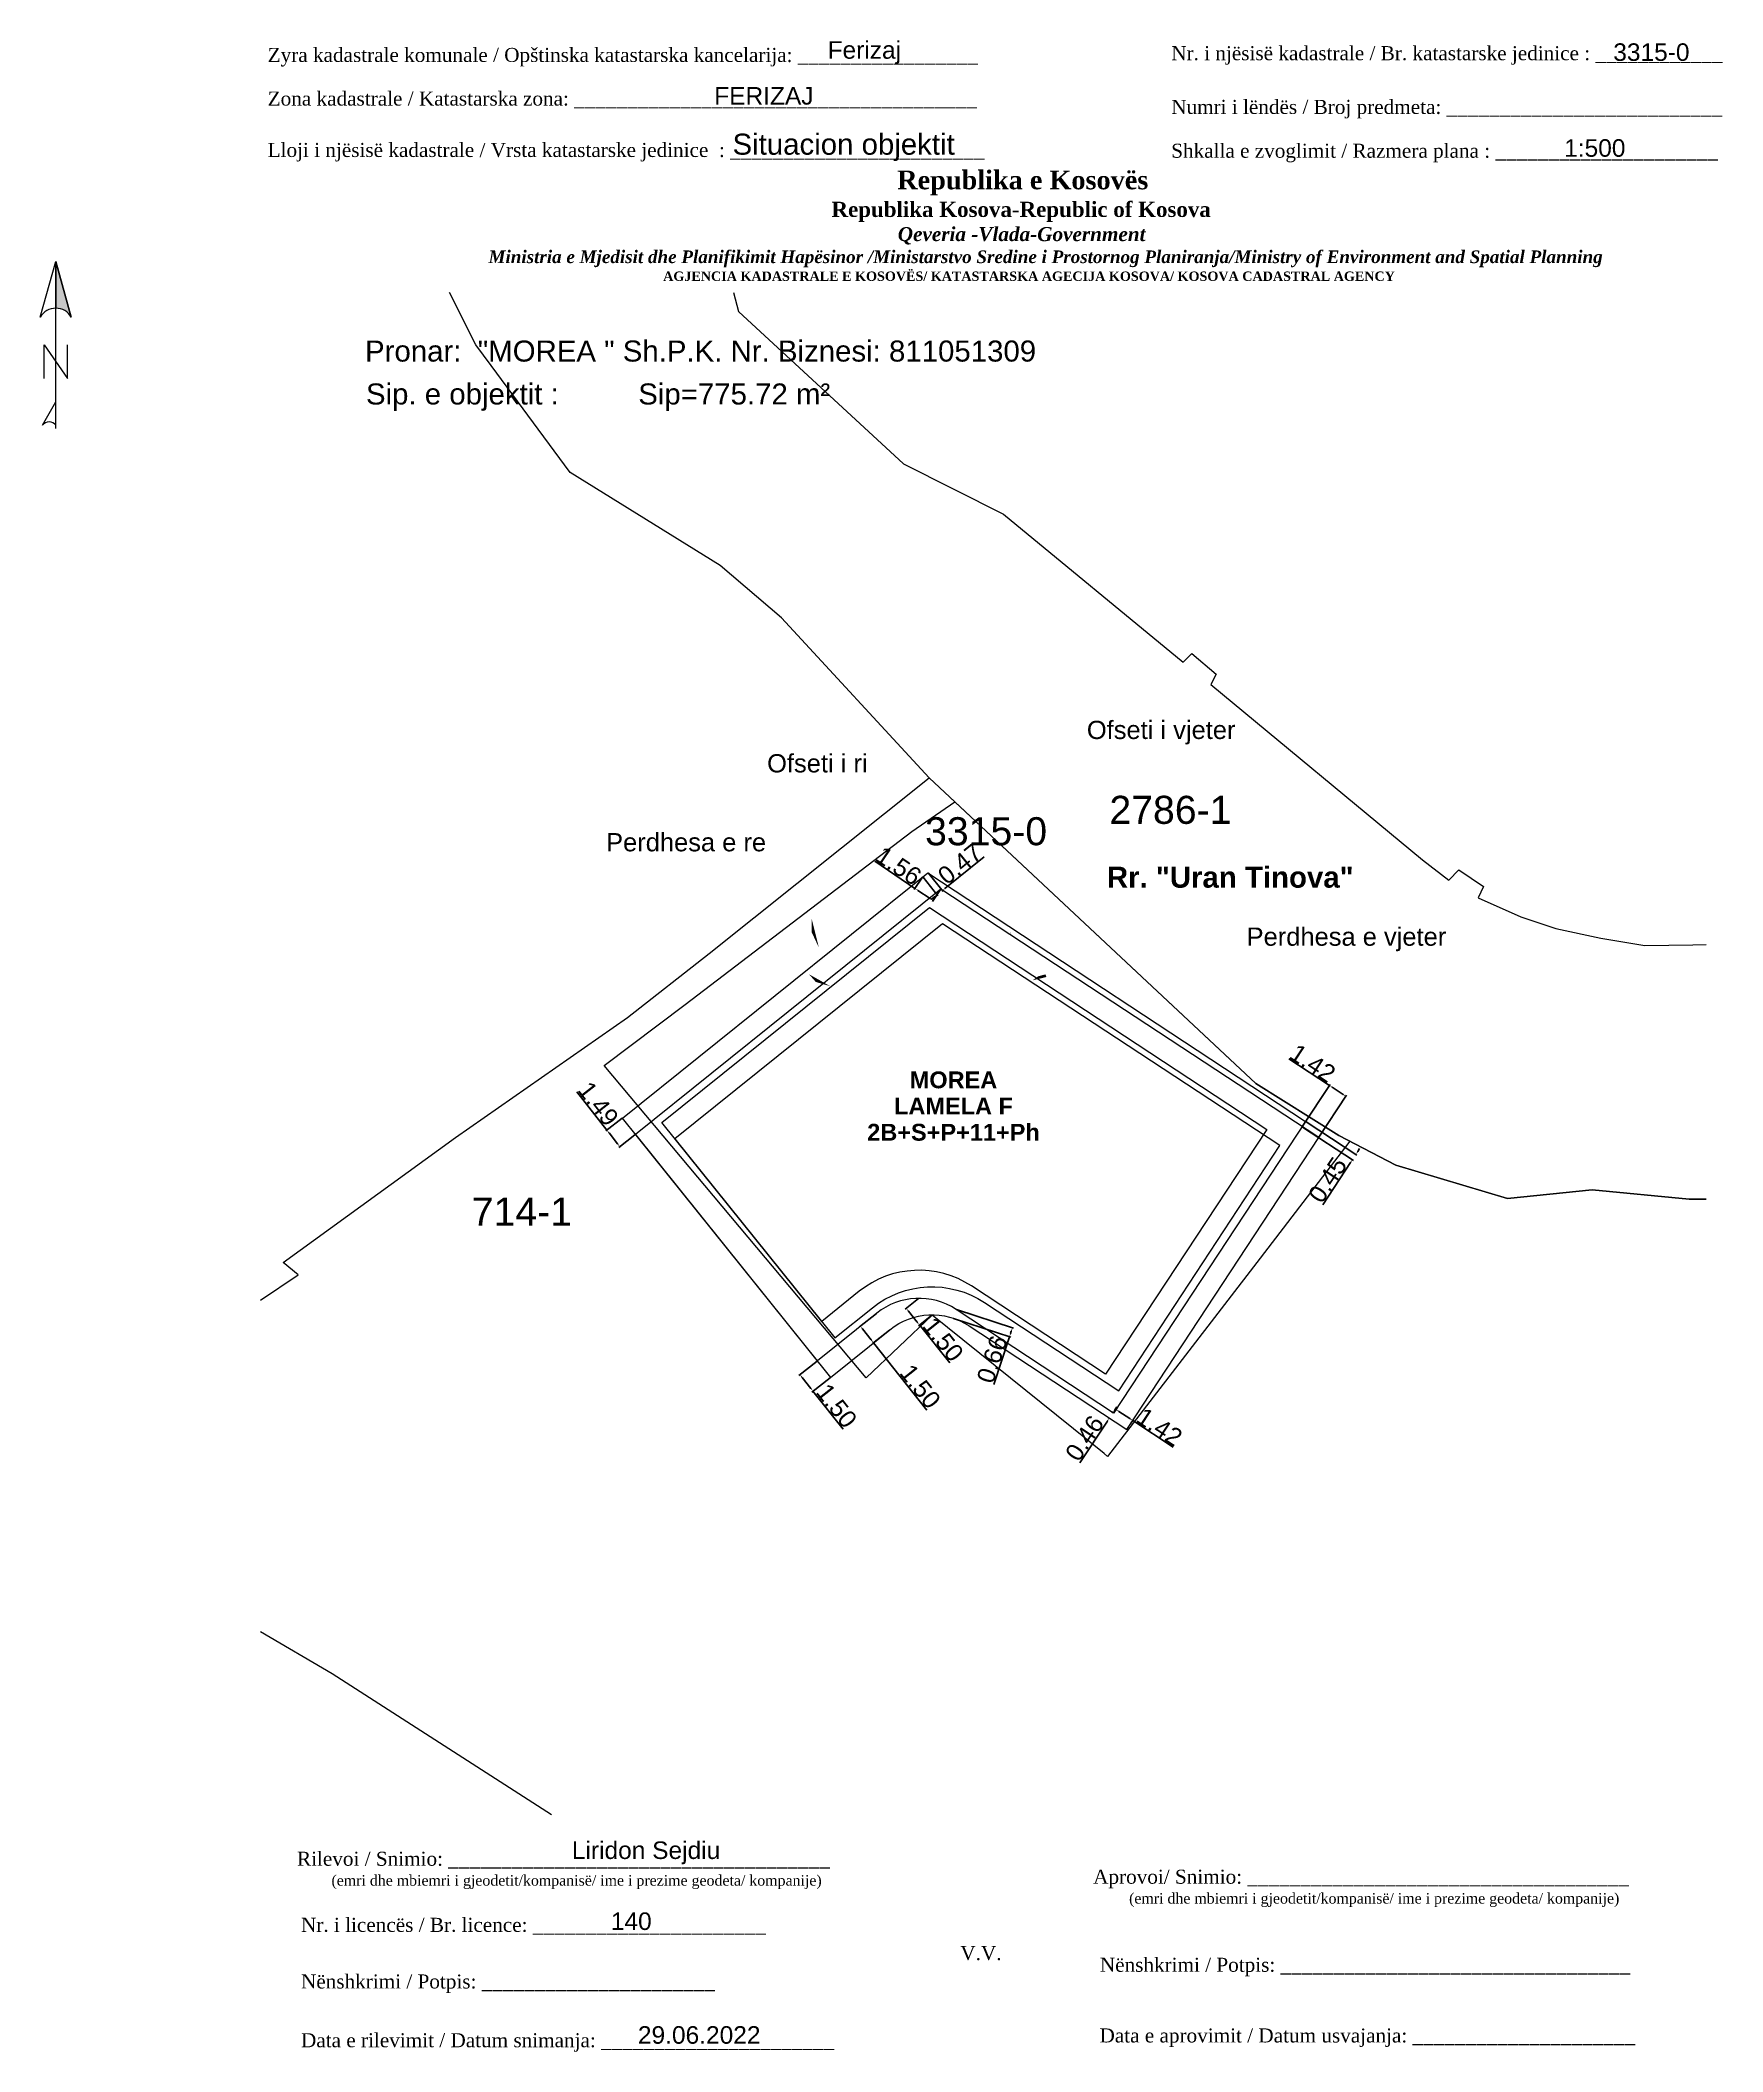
# Paper-space layout 'Ferizaj' of a CAD drawing. Header units: metres. Extents: x -31 to 209, y 4 to 291.
# The model-space entities are those that its viewports show. They can reach past a viewport. Long polylines and large blocks are cut down to what shows.
import ezdxf

# ---------------------------------------------------------------- set-up
doc = ezdxf.new("R2010")
doc.units = ezdxf.units.M
doc.header["$PDMODE"] = 32
doc.header["$PDSIZE"] = 0.75
doc.layers.get('0').update_dxf_attribs({"lineweight": 0})
doc.layers.get('Defpoints').update_dxf_attribs({"lineweight": 0})
for name, color, linetype, lineweight in [('A - Perdhesa Polyine_Pen_No__6', 5, 'Continuous', 0), ('A - Pllaka Perdhes kolollt v2', 1, 'Continuous', 0), ('emrat e rrugeve', 7, 'Continuous', 0), ('etazha', 7, 'Continuous', 0), ('Korniza e jashtme', 7, 'Continuous', 0), ('nr Parcela Fqinje', 251, 'Continuous', 0), ('Nr Parceles Baze', 7, 'Continuous', 0), ('ofset', 5, 'Continuous', 0), ('parcela', 7, 'Continuous', 0), ('Parcela Fqinje', 251, 'Continuous', 0), ('urbanizem pikat v2', 1, 'Continuous', 0)]:
    doc.layers.add(name, color=color, linetype=linetype, lineweight=lineweight)
doc.layers.add('A - Rrugë_Pen_No__82', color=7, linetype='Continuous', lineweight=0, true_color=0xaaaaaa)
doc.layers.get('Korniza e jashtme').freeze()
doc.styles.add('GENERATED_STYLE_1', font='arialbd.ttf')
doc.styles.get("Standard").update_dxf_attribs({"font": 'arial.ttf'})
doc.dimstyles.get("Standard").update_dxf_attribs({"dimtxt": 1.5, "dimasz": 0.18, "dimexe": 0.18, "dimexo": 0.0625, "dimgap": 0.09, "dimtad": 1, "dimtoh": 1, "dimzin": 0, "dimdsep": 46, "dimtxsty": 'Standard', "dimcen": 0.09, "dimse1": 1, "dimse2": 1, "dimsd1": 1, "dimsd2": 1, "dimadec": 0, "dimazin": 0, "dimtfac": 1, "dimtofl": 0, "dimtmove": 0, "dimatfit": 3, "dimfxl": 1, "dimtolj": 1, "dimtzin": 0, "dimarcsym": 0})

# ---------------------------------------------------------------- blocks, each defined once
blk = doc.blocks.new('*U45')
at = {"linetype": 'ByBlock', "lineweight": -2}
blk.add_hatch(color=0, dxfattribs=at).paths.add_polyline_path([(0, 562), (0, 301, -0.269143), (87, 250)])
at = {"color": 0, "linetype": 'ByBlock', "lineweight": -2}
for points in [[(87, 250, 0.580323), (-87, 250), (0, 562), (87, 250), (0, 562), (0, 300)], [(0, -356, 0.5), (-75, -356), (0, -225)]]:
    blk.add_lwpolyline(points, format="xyb", dxfattribs=at)
for points in [[(0, -375), (0, 562)], [(-66, -94), (-66, 94), (66, -94), (66, 94)]]:
    blk.add_lwpolyline(points, dxfattribs=at)
blk = doc.blocks.new('*D64')
at = {"layer": 'Defpoints', "color": 0, "transparency": 16777216}
for p in [(7511962.15, 4692332.72), (7511961.04, 4692331.85), (7511963.07, 4692331.54)]:
    blk.add_point(p, dxfattribs=at)
at = {"layer": 'urbanizem pikat v2', "color": 0, "lineweight": -2, "transparency": 16777216}
for p, q in [((7511961.04, 4692331.85), (7511958.9, 4692334.59)), ((7511962.12, 4692332.7), (7511960.97, 4692331.8)), ((7511961.8, 4692330.87), (7511961.19, 4692331.66)), ((7511963.04, 4692331.52), (7511961.89, 4692330.62))]:
    blk.add_line(p, q, dxfattribs=at)
at = {"layer": 'urbanizem pikat v2', "color": 0, "transparency": 16777216}
for points in [[(7511961.23, 4692331.68), (7511961.16, 4692331.63), (7511961.04, 4692331.85)], [(7511961.84, 4692330.9), (7511961.77, 4692330.85), (7511961.96, 4692330.68)]]:
    blk.add_solid(points, dxfattribs=at)
at = {"layer": 'urbanizem pikat v2', "color": 0, "transparency": 16777216, "insert": (7511960.43, 4692333.74), "char_height": 1.25, "attachment_point": 5, "rotation": 307.9963}
blk.add_mtext('\\A1;1.49', dxfattribs=at)
blk = doc.blocks.new('*D65')
at = {"layer": 'Defpoints', "color": 0, "transparency": 16777216}
for p in [(7511983.56, 4692349.92), (7511983, 4692349.09), (7511984.85, 4692349.05)]:
    blk.add_point(p, dxfattribs=at)
at = {"layer": 'urbanizem pikat v2', "color": 0, "lineweight": -2, "transparency": 16777216}
for p, q in [((7511983, 4692349.09), (7511980.13, 4692351.03)), ((7511983.54, 4692349.89), (7511982.95, 4692349.02)), ((7511984.08, 4692348.36), (7511983.21, 4692348.95)), ((7511984.83, 4692349.02), (7511984.24, 4692348.15))]:
    blk.add_line(p, q, dxfattribs=at)
at = {"layer": 'urbanizem pikat v2', "color": 0, "transparency": 16777216}
for points in [[(7511983.23, 4692348.99), (7511983.19, 4692348.92), (7511983, 4692349.09)], [(7511984.11, 4692348.4), (7511984.06, 4692348.33), (7511984.29, 4692348.22)]]:
    blk.add_solid(points, dxfattribs=at)
at = {"layer": 'urbanizem pikat v2', "color": 0, "transparency": 16777216, "insert": (7511981.84, 4692350.7), "char_height": 1.25, "attachment_point": 5, "rotation": 325.9695}
blk.add_mtext('\\A1;1.56', dxfattribs=at)
blk = doc.blocks.new('*D66')
at = {"layer": 'Defpoints', "color": 0, "transparency": 16777216}
for p in [(7511983.56, 4692349.92), (7511983.92, 4692350.21), (7511984.95, 4692348.94)]:
    blk.add_point(p, dxfattribs=at)
at = {"layer": 'urbanizem pikat v2', "color": 0, "lineweight": -2, "transparency": 16777216}
for p, q in [((7511985.14, 4692349.09), (7511987.94, 4692351.34)), ((7511983.58, 4692349.89), (7511984.64, 4692348.57)), ((7511983.94, 4692350.19), (7511985, 4692348.87)), ((7511984.39, 4692348.49), (7511984.19, 4692348.33))]:
    blk.add_line(p, q, dxfattribs=at)
at = {"layer": 'urbanizem pikat v2', "color": 0, "transparency": 16777216}
for points in [[(7511984.36, 4692348.52), (7511984.41, 4692348.45), (7511984.58, 4692348.64)], [(7511985.12, 4692349.12), (7511985.17, 4692349.06), (7511984.95, 4692348.94)]]:
    blk.add_solid(points, dxfattribs=at)
at = {"layer": 'urbanizem pikat v2', "color": 0, "transparency": 16777216, "insert": (7511986.21, 4692350.83), "char_height": 1.25, "attachment_point": 5, "rotation": 38.7701}
blk.add_mtext('\\A1;0.47', dxfattribs=at)
blk = doc.blocks.new('*D67')
at = {"layer": 'Defpoints', "color": 0, "transparency": 16777216}
for p in [(7512012.54, 4692335.05), (7512010.6, 4692332.1), (7512011.79, 4692331.32)]:
    blk.add_point(p, dxfattribs=at)
at = {"layer": 'urbanizem pikat v2', "color": 0, "lineweight": -2, "transparency": 16777216}
for p, q in [((7512012.54, 4692335.05), (7512009.65, 4692336.95)), ((7512010.62, 4692332.13), (7512012.59, 4692335.12)), ((7512011.8, 4692331.35), (7512013.77, 4692334.34)), ((7512013.52, 4692334.41), (7512012.75, 4692334.91))]:
    blk.add_line(p, q, dxfattribs=at)
at = {"layer": 'urbanizem pikat v2', "color": 0, "transparency": 16777216}
for points in [[(7512012.77, 4692334.94), (7512012.73, 4692334.87), (7512012.54, 4692335.05)], [(7512013.54, 4692334.44), (7512013.49, 4692334.37), (7512013.72, 4692334.27)]]:
    blk.add_solid(points, dxfattribs=at)
at = {"layer": 'urbanizem pikat v2', "color": 0, "transparency": 16777216, "insert": (7512011.36, 4692336.63), "char_height": 1.25, "attachment_point": 5, "rotation": 326.6566}
blk.add_mtext('\\A1;1.42', dxfattribs=at)
blk = doc.blocks.new('*D68')
at = {"layer": 'Defpoints', "color": 0, "transparency": 16777216}
for p in [(7512010.6, 4692332.1), (7512010.85, 4692332.48), (7512014.18, 4692329.75)]:
    blk.add_point(p, dxfattribs=at)
at = {"layer": 'urbanizem pikat v2', "color": 0, "lineweight": -2, "transparency": 16777216}
for p, q in [((7512010.88, 4692332.46), (7512014.51, 4692330.07)), ((7512010.63, 4692332.08), (7512014.26, 4692329.7)), ((7512014.04, 4692329.54), (7512012.07, 4692326.53)), ((7512014.57, 4692330.33), (7512014.7, 4692330.54))]:
    blk.add_line(p, q, dxfattribs=at)
at = {"layer": 'urbanizem pikat v2', "color": 0, "transparency": 16777216}
for points in [[(7512014.01, 4692329.56), (7512014.08, 4692329.51), (7512014.18, 4692329.75)], [(7512014.53, 4692330.36), (7512014.6, 4692330.31), (7512014.43, 4692330.12)]]:
    blk.add_solid(points, dxfattribs=at)
at = {"layer": 'urbanizem pikat v2', "color": 0, "transparency": 16777216, "insert": (7512012.42, 4692328.31), "char_height": 1.25, "attachment_point": 5, "rotation": 56.6391}
blk.add_mtext('\\A1;0.45', dxfattribs=at)
blk = doc.blocks.new('*D69')
at = {"layer": 'Defpoints', "color": 0, "transparency": 16777216}
for p in [(7511997.16, 4692311.68), (7511998.35, 4692310.9), (7511998.52, 4692311.16)]:
    blk.add_point(p, dxfattribs=at)
at = {"layer": 'urbanizem pikat v2', "color": 0, "lineweight": -2, "transparency": 16777216}
for p, q in [((7511997.18, 4692311.71), (7511997.38, 4692312.02)), ((7511997.54, 4692311.81), (7511998.31, 4692311.3)), ((7511998.37, 4692310.93), (7511998.57, 4692311.24)), ((7511998.52, 4692311.16), (7512001.41, 4692309.26))]:
    blk.add_line(p, q, dxfattribs=at)
at = {"layer": 'urbanizem pikat v2', "color": 0, "transparency": 16777216}
for points in [[(7511997.56, 4692311.84), (7511997.52, 4692311.77), (7511997.33, 4692311.94)], [(7511998.34, 4692311.33), (7511998.29, 4692311.26), (7511998.52, 4692311.16)]]:
    blk.add_solid(points, dxfattribs=at)
at = {"layer": 'urbanizem pikat v2', "color": 0, "transparency": 16777216, "insert": (7512000.44, 4692310.71), "char_height": 1.25, "attachment_point": 5, "rotation": 326.6566}
blk.add_mtext('\\A1;1.42', dxfattribs=at)
blk = doc.blocks.new('*D70')
at = {"layer": 'Defpoints', "color": 0, "transparency": 16777216}
for p in [(7511996.85, 4692311.33), (7511996.9, 4692311.3), (7511997.16, 4692311.68)]:
    blk.add_point(p, dxfattribs=at)
at = {"layer": 'urbanizem pikat v2', "color": 0, "lineweight": -2, "transparency": 16777216}
for p, q in [((7511997.25, 4692311.93), (7511997.38, 4692312.13)), ((7511996.72, 4692311.12), (7511994.75, 4692308.13)), ((7511996.88, 4692311.31), (7511996.78, 4692311.38)), ((7511997.13, 4692311.7), (7511997.03, 4692311.77))]:
    blk.add_line(p, q, dxfattribs=at)
at = {"layer": 'urbanizem pikat v2', "color": 0, "transparency": 16777216}
for points in [[(7511996.68, 4692311.14), (7511996.75, 4692311.1), (7511996.85, 4692311.33)], [(7511997.21, 4692311.95), (7511997.28, 4692311.9), (7511997.11, 4692311.72)]]:
    blk.add_solid(points, dxfattribs=at)
at = {"layer": 'urbanizem pikat v2', "color": 0, "transparency": 16777216, "insert": (7511995.09, 4692309.9), "char_height": 1.25, "attachment_point": 5, "rotation": 56.6566}
blk.add_mtext('\\A1;0.46', dxfattribs=at)
blk = doc.blocks.new('*D71')
at = {"layer": 'Defpoints', "color": 0, "transparency": 16777216}
for p in [(7511976.05, 4692315.41), (7511976.98, 4692314.23), (7511975.73, 4692313.25)]:
    blk.add_point(p, dxfattribs=at)
at = {"layer": 'urbanizem pikat v2', "color": 0, "lineweight": -2, "transparency": 16777216}
for p, q in [((7511976.02, 4692315.39), (7511974.73, 4692314.37)), ((7511974.96, 4692314.23), (7511975.58, 4692313.44)), ((7511976.96, 4692314.21), (7511975.66, 4692313.19)), ((7511975.73, 4692313.25), (7511977.88, 4692310.53))]:
    blk.add_line(p, q, dxfattribs=at)
at = {"layer": 'urbanizem pikat v2', "color": 0, "transparency": 16777216}
for points in [[(7511974.99, 4692314.26), (7511974.92, 4692314.21), (7511974.8, 4692314.43)], [(7511975.61, 4692313.47), (7511975.55, 4692313.42), (7511975.73, 4692313.25)]]:
    blk.add_solid(points, dxfattribs=at)
at = {"layer": 'urbanizem pikat v2', "color": 0, "transparency": 16777216, "insert": (7511977.42, 4692312.21), "char_height": 1.25, "attachment_point": 5, "rotation": 308.2602}
blk.add_mtext('\\A1;1.50', dxfattribs=at)
blk = doc.blocks.new('*D72')
at = {"layer": 'Defpoints', "color": 0, "transparency": 16777216}
for p in [(7511979.11, 4692317.88), (7511980.28, 4692318.81), (7511981.22, 4692317.63)]:
    blk.add_point(p, dxfattribs=at)
at = {"layer": 'urbanizem pikat v2', "color": 0, "lineweight": -2, "transparency": 16777216}
for p, q in [((7511980.26, 4692318.79), (7511979.04, 4692317.83)), ((7511979.26, 4692317.69), (7511979.89, 4692316.9)), ((7511981.19, 4692317.61), (7511979.97, 4692316.65)), ((7511980.04, 4692316.7), (7511983.84, 4692311.9))]:
    blk.add_line(p, q, dxfattribs=at)
at = {"layer": 'urbanizem pikat v2', "color": 0, "transparency": 16777216}
for points in [[(7511979.3, 4692317.71), (7511979.23, 4692317.66), (7511979.11, 4692317.88)], [(7511979.92, 4692316.93), (7511979.85, 4692316.87), (7511980.04, 4692316.7)]]:
    blk.add_solid(points, dxfattribs=at)
at = {"layer": 'urbanizem pikat v2', "color": 0, "transparency": 16777216, "insert": (7511983.38, 4692313.59), "char_height": 1.25, "attachment_point": 5, "rotation": 308.3694}
blk.add_mtext('\\A1;1.50', dxfattribs=at)
blk = doc.blocks.new('*D73')
at = {"layer": 'Defpoints', "color": 0, "transparency": 16777216}
for p in [(7511983.29, 4692319.87), (7511983.32, 4692317.97), (7511984.23, 4692318.69)]:
    blk.add_point(p, dxfattribs=at)
at = {"layer": 'urbanizem pikat v2', "color": 0, "lineweight": -2, "transparency": 16777216}
for p, q in [((7511983.26, 4692319.85), (7511982.31, 4692319.09)), ((7511982.54, 4692318.95), (7511983.16, 4692318.17)), ((7511984.2, 4692318.67), (7511983.25, 4692317.91)), ((7511983.32, 4692317.97), (7511985.48, 4692315.26))]:
    blk.add_line(p, q, dxfattribs=at)
at = {"layer": 'urbanizem pikat v2', "color": 0, "transparency": 16777216}
for points in [[(7511982.57, 4692318.98), (7511982.5, 4692318.92), (7511982.38, 4692319.15)], [(7511983.2, 4692318.19), (7511983.13, 4692318.14), (7511983.32, 4692317.97)]]:
    blk.add_solid(points, dxfattribs=at)
at = {"layer": 'urbanizem pikat v2', "color": 0, "transparency": 16777216, "insert": (7511985.01, 4692316.94), "char_height": 1.25, "attachment_point": 5, "rotation": 308.5829}
blk.add_mtext('\\A1;1.50', dxfattribs=at)
blk = doc.blocks.new('*D74')
at = {"layer": 'Defpoints', "color": 0, "transparency": 16777216}
for p in [(7511985.72, 4692318.45), (7511985.93, 4692319.08), (7511989.74, 4692317.13)]:
    blk.add_point(p, dxfattribs=at)
at = {"layer": 'urbanizem pikat v2', "color": 0, "lineweight": -2, "transparency": 16777216}
for p, q in [((7511985.75, 4692318.44), (7511989.83, 4692317.11)), ((7511985.96, 4692319.07), (7511990.03, 4692317.73)), ((7511989.74, 4692317.13), (7511988.63, 4692313.73)), ((7511989.87, 4692317.52), (7511989.82, 4692317.37))]:
    blk.add_line(p, q, dxfattribs=at)
at = {"layer": 'urbanizem pikat v2', "color": 0, "transparency": 16777216}
for points in [[(7511989.83, 4692317.53), (7511989.91, 4692317.51), (7511989.95, 4692317.76)], [(7511989.78, 4692317.38), (7511989.86, 4692317.36), (7511989.74, 4692317.13)]]:
    blk.add_solid(points, dxfattribs=at)
at = {"layer": 'urbanizem pikat v2', "color": 0, "transparency": 16777216, "insert": (7511988.5, 4692315.52), "char_height": 1.25, "attachment_point": 5, "rotation": 71.8104}
blk.add_mtext('\\A1;0.66', dxfattribs=at)

msp = doc.modelspace()

# ---------------------------------------------------------------- linework, layer by layer
at = {"layer": 'A - Perdhesa Polyine_Pen_No__6'}
msp.add_lwpolyline([(7511965.879, 4692331.236), (7511977.287, 4692317.042), (7511979.962, 4692319.191, -0.3255294), (7511987.956, 4692319.579), (7511997.523, 4692313.284), (7512009.016, 4692330.752), (7511984.966, 4692346.575)], format="xyb", close=True, dxfattribs=at)
msp.add_lwpolyline([(7511991.383, 4692342.534, 0, 0.4, 0), (7511992.295, 4692342.957, 0, 0, 0), (7512008.022, 4692346.955, 0, 0, 0)], format="xyseb", dxfattribs=at)
at = {"layer": 'A - Pllaka Perdhes kolollt v2', "color": 6, "linetype": 'Continuous', "flags": 128}
msp.add_lwpolyline([(7511976.16, 4692344.852, 0, 0.3, 0), (7511975.639, 4692346.317, 0, 0, 0), (7511975.738, 4692357.039, 0, 0, 0)], format="xyseb", dxfattribs=at)
at = {"layer": 'A - Pllaka Perdhes kolollt v2', "linetype": 'Continuous', "flags": 128}
msp.add_lwpolyline([(7511976.957, 4692342.12, 0, 0.3, 0), (7511975.745, 4692342.632, 0, 0, 0), (7511967.965, 4692351.356, 0, 0, 0)], format="xyseb", dxfattribs=at)
at = {"layer": 'A - Pllaka Perdhes kolollt v2', "color": 6, "linetype": 'Continuous', "flags": 128}
msp.add_lwpolyline([(7511962.148, 4692332.72), (7511983.924, 4692350.21), (7512010.852, 4692332.48), (7511997.159, 4692311.683), (7511985.928, 4692319.078, 0.3255519), (7511980.283, 4692318.811), (7511976.049, 4692315.411)], format="xyb", close=True, dxfattribs=at)
at = {"layer": 'A - Pllaka Perdhes kolollt v2', "linetype": 'Continuous', "flags": 128}
msp.add_lwpolyline([(7511964.959, 4692332.413), (7511984.041, 4692347.738), (7512008.082, 4692331.91), (7511996.588, 4692314.454), (7511987.028, 4692320.748, 0.3255519), (7511979.03, 4692320.37), (7511976.356, 4692318.223)], format="xyb", close=True, dxfattribs=at)
at = {"layer": 'A - Rrugë_Pen_No__82', "color": 253, "linetype": 'Continuous', "true_color": 0xaaaaaa}
msp.add_lwpolyline([(7511997.705, 4692350.003), (7511997.71, 4692350.01)], dxfattribs=at)
at = {"layer": 'ofset', "color": 4}
msp.add_lwpolyline([(7511989.798, 4692345.92, 0, 0.3, 0), (7511990.135, 4692346.345, 0, 0, 0), (7511998.949, 4692358.659, 0, 0, 0)], format="xyseb", dxfattribs=at)
msp.add_lwpolyline([(7511963.068, 4692331.542), (7511976.981, 4692314.23), (7511981.216, 4692317.633, -0.3255294), (7511986.858, 4692317.908), (7511998.095, 4692310.514), (7512011.786, 4692331.323), (7511984.849, 4692349.047)], format="xyb", close=True, dxfattribs=at)
at = {"layer": 'parcela'}
msp.add_lwpolyline([(7512014.001, 4692331.061), (7512007.601, 4692322.736), (7511996.728, 4692308.593), (7511996.478, 4692308.808), (7511984.225, 4692318.67), (7511979.511, 4692314.209), (7511960.838, 4692336.459), (7511966.627, 4692340.808), (7511982.769, 4692353.148), (7511985.853, 4692355.253), (7512004.361, 4692337.945), (7512007.31, 4692335.187), (7512013.22, 4692331.467), (7512014.001, 4692331.061)], dxfattribs=at)
at = {"layer": 'Parcela Fqinje', "flags": 128}
for points in [[(7511969.802, 4692392.676), (7511970.412, 4692390.216), (7511982.192, 4692379.356), (7511989.322, 4692375.776), (7512002.111, 4692365.206), (7512002.731, 4692365.836), (7512004.481, 4692364.366), (7512004.091, 4692363.636), (7512019.171, 4692351.116), (7512021.061, 4692349.675), (7512021.771, 4692350.405), (7512023.541, 4692349.225), (7512023.161, 4692348.425), (7512026.181, 4692347.055), (7512028.691, 4692346.225), (7512031.9, 4692345.545), (7512035.04, 4692345.025), (7512038.46, 4692345.075), (7512044.361, 4692345.165)], [(7512044.93, 4692326.926), (7512038.19, 4692326.936), (7512031.28, 4692327.606), (7512025.23, 4692326.976), (7512017.28, 4692329.357), (7512013.22, 4692331.467), (7512007.31, 4692335.187), (7511984.021, 4692356.967), (7511973.491, 4692368.387), (7511969.121, 4692372.097), (7511958.422, 4692378.737), (7511952.79, 4692386.36), (7511951.692, 4692387.847), (7511942.993, 4692405.116)], [(7511972.308, 4692273.251), (7511941.458, 4692293.101), (7511928.331, 4692300.748)], [(7511925.6, 4692312.428), (7511939.02, 4692321.55), (7511937.962, 4692322.418), (7511950.248, 4692331.332), (7511962.497, 4692339.88), (7511968.34, 4692344.458), (7511984.021, 4692356.967), (7511985.853, 4692355.253)], [(7512004.361, 4692337.945), (7512007.31, 4692335.187), (7512013.22, 4692331.467), (7512017.28, 4692329.357), (7512025.23, 4692326.976), (7512031.28, 4692327.606), (7512038.19, 4692326.936), (7512044.93, 4692326.926), (7512056.28, 4692327.065), (7512066.38, 4692329.075), (7512078.21, 4692330.164), (7512084.23, 4692331.224), (7512090.4, 4692328.334)]]:
    msp.add_lwpolyline(points, dxfattribs=at)

# ---------------------------------------------------------------- texts
at = {"layer": 'A - Perdhesa Polyine_Pen_No__6'}
msp.add_text('Perdhesa e vjeter', height=1.3, dxfattribs=at).set_placement((7512006.642, 4692345.003))
at = {"layer": 'A - Pllaka Perdhes kolollt v2', "color": 6, "linetype": 'Continuous'}
msp.add_text('Ofseti i ri', height=1.3, dxfattribs=at).set_placement((7511972.46, 4692357.359))
at = {"layer": 'A - Pllaka Perdhes kolollt v2', "linetype": 'Continuous'}
msp.add_text('Perdhesa e re', height=1.3, dxfattribs=at).set_placement((7511960.982, 4692351.732))
at = {"layer": 'emrat e rrugeve', "color": 0, "style": 'GENERATED_STYLE_1'}
msp.add_text('Rr. "Uran Tinova"', height=1.5, dxfattribs=at).set_placement((7511996.681, 4692349.141))
at = {"layer": 'etazha', "color": 0, "insert": (7511985.747, 4692331.09), "char_height": 1.2, "attachment_point": 8, "line_spacing_factor": 0.933377, "style": 'GENERATED_STYLE_1'}
msp.add_mtext('\\A1;MOREA\\PLAMELA F\\P2B+S+P+11+Ph', dxfattribs=at)
at = {"layer": 'nr Parcela Fqinje'}
for s, p in [('2786-1', (7511996.862, 4692353.691)), ('714-1', (7511951.406, 4692325.054))]:
    msp.add_text(s, height=2, dxfattribs=at).set_placement(p)
at = {"layer": 'Nr Parceles Baze'}
msp.add_text('3315-0', height=2, dxfattribs=at).set_placement((7511983.722, 4692352.165))
at = {"layer": 'ofset', "color": 4}
msp.add_text('Ofseti i vjeter', height=1.3, dxfattribs=at).set_placement((7511995.254, 4692359.74))

# ---------------------------------------------------------------- dimensions: what is measured, and where the dimension line sits
at = {"layer": 'urbanizem pikat v2', "color": 0}
for p1, p2, distance, picture, middle in [((7511984.849, 4692349.047), (7511983.56, 4692349.917), 0.996, '*D65', (7511981.844, 4692350.698)), ((7511983.56, 4692349.917), (7511983.924, 4692350.21), -1.634, '*D66', (7511986.21, 4692350.826)), ((7512011.786, 4692331.323), (7512010.603, 4692332.102), -3.525, '*D67', (7512011.362, 4692336.627)), ((7511963.068, 4692331.542), (7511962.148, 4692332.72), 1.407, '*D64', (7511960.431, 4692333.74)), ((7512010.852, 4692332.48), (7512010.603, 4692332.102), 4.284, '*D68', (7512012.415, 4692328.307)), ((7511983.288, 4692319.869), (7511984.225, 4692318.694), -1.16, '*D73', (7511985.011, 4692316.945)), ((7511985.928, 4692319.078), (7511985.723, 4692318.454), 4.233, '*D74', (7511988.497, 4692315.524)), ((7511976.049, 4692315.411), (7511976.981, 4692314.23), -1.588, '*D71', (7511977.421, 4692312.211)), ((7511997.159, 4692311.683), (7511996.905, 4692311.297), -0.061, '*D70', (7511995.091, 4692309.895)), ((7511997.159, 4692311.683), (7511998.349, 4692310.9), 0.313, '*D69', (7512000.439, 4692310.705))]:
    dim = msp.add_aligned_dim(p1=p1, p2=p2, distance=distance, dimstyle='Standard', override={"dimscale": 0.5, "dimtxt": 2.5, "dimasz": 0.5, "dimtoh": 0, "dimse1": 0, "dimse2": 0, "dimsd1": 0, "dimsd2": 0}, dxfattribs=at)
    dim.commit()
    dim.dimension.update_dxf_attribs({"geometry": picture, "text_midpoint": middle})
dim = msp.add_linear_dim(base=(7511979.11, 4692317.882), p1=(7511981.216, 4692317.633), p2=(7511980.283, 4692318.811), angle=128.36942, dimstyle='Standard', override={"dimscale": 0.5, "dimtxt": 2.5, "dimasz": 0.5, "dimtoh": 0, "dimse1": 0, "dimse2": 0, "dimsd1": 0, "dimsd2": 0}, dxfattribs=at)
dim.commit()
dim.dimension.update_dxf_attribs({"geometry": '*D72', "text_midpoint": (7511982.846, 4692313.163), "dimtype": 161})

psp = doc.layouts.new('Ferizaj')

# ---------------------------------------------------------------- block references
at = {"xscale": 0.0254, "yscale": 0.0254, "zscale": 0.0254}
psp.add_blockref('*U45', (-28.73, 245.02), dxfattribs=at)

# ---------------------------------------------------------------- texts
for s, height, p in [('3315-0', 2.5, (193.32, 287.91)), ('1:500', 2.5, (186.32, 274.24)), ('Pronar:  ', 3, (15.36, 245.04)), ('Sip. e objektit :', 3, (15.49, 238.92)), ('Liridon Sejdiu', 2.5, (44.84, 31.55)), ('140', 2.5, (50.4, 21.43)), ('29.06.2022', 2.5, (54.26, 5.21))]:
    psp.add_text(s, height=height).set_placement(p)
at = {"color": 1}
for s, p in [('"MOREA " Sh.P.K. Nr. Biznesi: 811051309', (31.43, 245.04)), ('Sip=775.72 m²', (54.31, 238.92))]:
    psp.add_text(s, height=3, dxfattribs=at).set_placement(p)
for s, insert, char_height, width, attachment_point in [('{\\fTimes New Roman|b0|i0|c0|p18;Zyra kadastrale komunale / Opštinska katastarska kancelarija: _________________}', (1.48, 289.76), 2, 100.6873, 1), ('Ferizaj', (86.54, 289.09), 2.5, 9.9735, 5), ('{\\fTimes New Roman|b0|i0|c0|p18;Nr. i njësisë kadastrale / Br. katastarske jedinice : ____________}', (130.3, 290.01), 2, 79.9484, 1), ('FERIZAJ', (72.22, 282.91), 2.5, 41.1507, 5), ('{\\fTimes New Roman|b0|i0|c0|p18;Zona kadastrale / Katastarska zona: ______________________________________}', (1.48, 283.54), 2, 100.6873, 1), ('{\\fTimes New Roman|b0|i0|c0|p18;Numri i lëndës / Broj predmeta: __________________________}', (130.3, 282.35), 2, 79.9484, 1), ('{\\fTimes New Roman|b0|i0|c0|p18;Lloji i njësisë kadastrale / Vrsta katastarske jedinice  : ________________________}', (1.48, 276.21), 2, 100.6873, 1), ('Situacion objektit', (83.59, 275.58), 3, 39.1059, 5), ('{\\fTimes New Roman|b0|i0|c0|p18;Shkalla e zvoglimit / Razmera plana : _____________________}', (130.3, 276.1), 2, 79.9484, 1), ('\\pi77.297;{\\fBook Antiqua|b1|i0|c0|p18;\\H1.333x;Republika e Kosovës\\fTimes New Roman|b1|i0|c0|p18;\\P\\pi67.927;\\fBook Antiqua|b1|i0|c0|p18;\\H0.8125x;Republika Kosova-Republic of Kosova\\fTimes New Roman|b1|i0|c0|p18;\\P\\pi77.378;\\fBook Antiqua|b1|i1|c0|p18;\\H0.9233x;Qeveria -Vlada-Government \\P\\pi13.032,l6,t23.033;\\fTimes New Roman|b1|i1|c0|p18;\\H0.9x;Ministria e Mjedisit dhe Planifikimit Hapësinor /Ministarstvo Sredine i Prostornog Planiranja/Ministry of Environment and Spatial Planning\\P\\pi43.931,l0,tz;\\fBook Antiqua|b1|i0|c0|p18;\\H0.7406x;AGJENCIA KADASTRALE E KOSOVËS/ KATASTARSKA AGECIJA KOSOVA/ KOSOVA CADASTRAL AGENCY}', (13.93, 272.27), 2, 191.8237, 1), ('{\\fTimes New Roman|b0|i0|c0|p18;Rilevoi / Snimio: ____________________________________\\P     \\H0.75x;(emri dhe mbiemri i gjeodetit/kompanisë/ ime i prezime geodeta/ kompanije)}', (43.63, 29.92), 2, 74.7958, 5), ('{\\fTimes New Roman|b0|i0|c0|p18;Aprovoi/ Snimio: ____________________________________\\P     \\H0.75x;(emri dhe mbiemri i gjeodetit/kompanisë/ ime i prezime geodeta/ kompanije)}', (157.35, 27.36), 2, 74.7958, 5), ('{\\fTimes New Roman|b0|i0|c0|p18;Nr. i licencës / Br. licence: ______________________\\P                                }', (6.23, 23.16), 2, 83.344, 1), ('{\\fTimes New Roman|b0|i0|c0|p18;V.V.                                 }', (103.17, 18.11), 2, 5.7076, 5), ('{\\fTimes New Roman|b0|i0|c0|p18; Nënshkrimi / Potpis: _________________________________}', (119.37, 17.47), 2, 83.344, 1), ('{\\fTimes New Roman|b0|i0|c0|p18;Nënshkrimi / Potpis: ______________________\\P                                 }', (6.23, 15.09), 2, 83.344, 1), ('{\\fTimes New Roman|b0|i0|c0|p18;Data e rilevimit / Datum snimanja: ______________________\\P                                 }', (6.23, 6.71), 2, 83.344, 1), ('{\\fTimes New Roman|b0|i0|c0|p18; Data e aprovimit / Datum usvajanja: _____________________}', (119.32, 7.39), 2, 83.344, 1)]:
    psp.add_mtext(s, dxfattribs=dict(insert=insert, char_height=char_height, width=width, attachment_point=attachment_point))

# ---------------------------------------------------------------- viewports
at = {"layer": 'Korniza e jashtme', "view_target_point": (7499131.095, 4689980.516), "view_twist_angle": 360}
psp.add_viewport(center=(103.51, 146.36), size=(206.14, 217.061), view_center_point=(12856.78, 2356.79), view_height=108.5303, dxfattribs=at)

doc.saveas('drawing.dxf')
